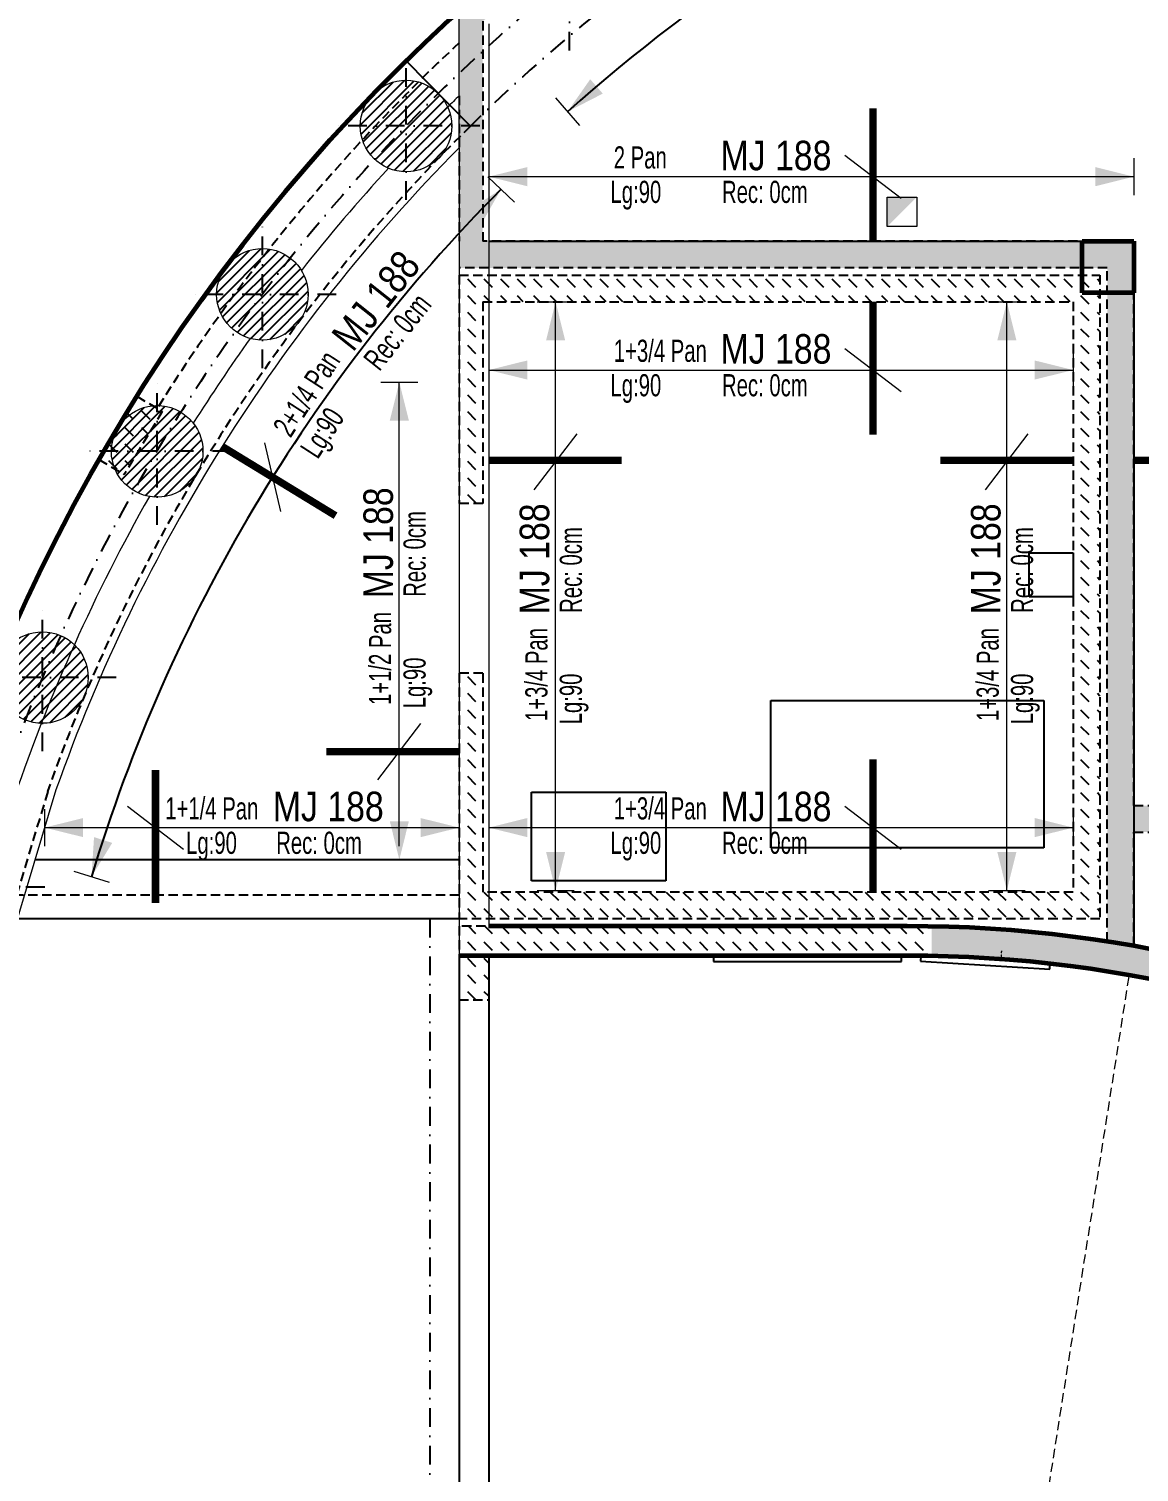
# Model space of a CAD drawing. Header units: millimetres. Extents: x 18070 to 23320, y -49066 to -44866.
# Drawn here: x 18824 to 19576, y -46468 to -45490 of the extents above; entities that cross this region are included whole.
import ezdxf

# ---------------------------------------------------------------- set-up
doc = ezdxf.new("R2010")
doc.units = ezdxf.units.MM
for name, pattern in [('CACHE', [9.524999999999999, 6.35, -3.175]), ('CACHEX2', [19.049999999999997, 12.7, -6.35]), ('TIRETPTX2', [50.8, 25.4, -12.7, 0, -12.7]), ('VW-01', [0.41656, 0.20828, -0.20828])]:
    doc.linetypes.add(name, pattern=pattern)
for name, color, linetype in [('01_ARMA_INF', 50, 'Continuous'), ('01_linteaux', 2, 'Continuous'), ('01_murs_sup', 2, 'CACHEX2'), ('01_poch_murs', 253, 'Continuous'), ('01_texte', 230, 'Continuous')]:
    doc.layers.add(name, color=color, linetype=linetype)
for name, color, linetype, lineweight in [('01_murs_coup', 5, 'Continuous', 60), ('01_PIEUX', 5, 'Continuous', 60), ('01_résv', 32, 'Continuous', 9), ('B Général', 7, 'Continuous', 5)]:
    doc.layers.add(name, color=color, linetype=linetype, lineweight=lineweight)
doc.styles.add('PATIO', font='ARIALN.TTF')
pattern_1 = [(135, (18924.73491494243, -36482.91934274104), (-11.22532015133644, 8.881784197001252e-16), [7.9375, -7.9375])]

msp = doc.modelspace()

# ---------------------------------------------------------------- hatches: boundary and pattern name
at = {"layer": '01_linteaux', "ltscale": 0.5}
h = msp.add_hatch(dxfattribs=at)
h.set_pattern_fill('DASH', color=256, scale=2.5, angle=135)
h.set_pattern_definition(pattern_1)
h.paths.add_polyline_path([(20485.5342813423, -45155.18701658654), (20093.45539899807, -45155.18701658654), (20028.39875251011, -45155.18701658654), (19909.01465041907, -45155.18643605751), (19909.01465041907, -45171.18643605751), (20028.39875251011, -45171.18701658654), (20093.45539899807, -45171.18701658654), (20469.5342813423, -45171.18701658654), (20469.5342813423, -45214.78487494629), (20485.5342813423, -45214.78487494629)])
edge = h.paths.add_edge_path()
edge.add_line((19909.01465041907, -45171.19132989904), (19909.01465041907, -45155.18154221596))
edge.add_arc((19952.25211108842, -46399.15639228192), 1244.726036363729, 91.99065690945935, 105.4374049301707)
edge.add_line((19620.92413838426, -45199.33778928166), (19625.80318137161, -45214.58948040025))
edge.add_arc((19952.25211108841, -46399.15639228194), 1228.726036363746, 100.96876842156871, 105.4074106085811, ccw=False)
edge.add_line((19718.45763075048, -45192.87789483549), (19718.45763075048, -45636.84893936849))
edge.add_line((19718.45763075048, -45636.84893936849), (19736.45763075048, -45636.84893936849))
edge.add_line((19736.45763075048, -45636.84893936849), (19736.45763075048, -45189.52817886517))
edge.add_arc((19952.25211108843, -46399.15639228193), 1228.726036363744, 92.01658912154511, 100.11500619332628, ccw=False)
edge = h.paths.add_edge_path()
edge.add_line((19531.18038225383, -45244.83136369839), (19525.67625191324, -45229.80788051534))
edge.add_arc((19952.25211108848, -46399.15639228192), 1244.726036363746, 110.0418623549682, 114.5318347731398)
edge.add_line((19435.44338836335, -45266.79088162865), (19435.44338836335, -45284.40242097103))
edge.add_arc((19952.25211108843, -46399.15639228193), 1228.726036363745, 110.0408287200942, 114.8728105389151, ccw=False)
edge = h.paths.add_edge_path()
edge.add_line((19435.44338836335, -45284.40242097103), (19435.44338836335, -45266.79088162865))
edge.add_arc((19952.25211108843, -46399.15639228193), 1244.726036363738, 114.5318347731374, 132.2435410596627)
edge.add_line((19115.44351090012, -45477.69327731059), (19115.44351090012, -45651.84778751363))
edge.add_line((19115.44351090012, -45651.84778751363), (19435.44338836335, -45651.84778751363))
edge.add_line((19435.44338836335, -45651.84778751363), (19435.44338836335, -45633.84778751363))
edge.add_line((19435.44338836335, -45633.84778751363), (19131.44351090012, -45633.84778751363))
edge.add_line((19131.44351090012, -45633.84778751363), (19131.44351090012, -45484.80366259001))
edge.add_arc((19952.25211108843, -46399.15639228193), 1228.726036363742, 114.87281053891479, 131.9141195546824, ccw=False)
edge = h.paths.add_edge_path()
edge.add_line((19572.49192625213, -45633.84778751363), (19435.44338836335, -45633.84778751363))
edge.add_line((19435.44338836335, -45633.84778751363), (19435.44338836335, -45651.84778751363))
edge.add_line((19435.44338836335, -45651.84778751363), (19554.49192641156, -45651.84778751363))
edge.add_line((19554.49192641156, -45651.84778751363), (19554.49192641156, -46108.2813889004))
edge.add_arc((19418.95982683923, -46983.34305218502), 885.4952651284777, 80.01527817756141, 81.19581832157007, ccw=False)
edge.add_line((19572.49192641156, -46111.25947880122), (19572.49192641156, -46034.12502907624))
edge.add_line((19572.49192641156, -46034.12502907624), (19926.45763071052, -46034.12502907624))
edge.add_line((19926.45763071052, -46034.12502907624), (19926.45763071052, -46257.70688740903))
edge.add_arc((19418.95982683929, -46983.34305218502), 885.4952651284707, 55.03170159053012, 88.93337311105837)
edge.add_line((19435.44338836335, -46098.00122172381), (19435.44338836335, -46118.00476795205))
edge.add_arc((19418.9598268393, -46983.34305218502), 865.4952651284641, -2.2737367544323206e-13, 88.90872238282162, ccw=False)
edge.add_line((20284.45509196776, -46983.34305218502), (20284.45509196776, -46984.53463585521))
edge.add_line((20284.45509196776, -46984.53463585522), (20304.45429022871, -46984.53463585522))
edge.add_arc((19418.95982683931, -46983.34305218502), 885.495265128459, 359.9228988132044, 397.7134231330929)
edge.add_line((20119.4576372413, -46441.67462760507), (20119.45764074513, -46129.17377057226))
edge.add_line((20119.45764074513, -46129.17377057226), (20284.45763425432, -46129.17377057226))
edge.add_line((20284.45763425432, -46129.17377057226), (20284.45763075049, -46329.17377046958))
edge.add_line((20284.45763075049, -46329.17377046958), (20304.45763075049, -46329.17377046958))
edge.add_line((20304.45763075049, -46329.17377046958), (20304.45763075049, -46108.57192010213))
edge.add_line((20304.45763075049, -46108.57192010213), (20284.45763075049, -46108.57192010213))
edge.add_line((20284.45763075049, -46108.57192010213), (20284.45763075049, -46113.17377057226))
edge.add_line((20284.45763075049, -46113.17377057225), (19944.45763071052, -46113.17377057225))
edge.add_line((19944.45763071052, -46113.17377057225), (19944.45763071053, -45843.17893171888))
edge.add_line((19944.45763071053, -45843.17893171888), (19926.45763071053, -45832.78662687347))
edge.add_line((19926.45763071053, -45832.78662687347), (19926.45763071053, -46016.12502892467))
edge.add_line((19926.45763071053, -46016.12502892467), (19572.49192625213, -46016.12502892467))
edge.add_line((19572.49192625213, -46016.12502892467), (19572.49192625213, -45633.84778751362))
edge = h.paths.add_edge_path(flags=16)
edge.add_line((19944.45763420096, -46130.17377057226), (20017.20763391185, -46130.17377057226))
edge.add_line((20017.20763391185, -46130.17377057226), (20017.20763042141, -46309.17375906421))
edge.add_line((20017.20763042141, -46309.17375906422), (19993.06576547599, -46309.17375906422))
edge.add_arc((19418.9598268393, -46983.34305218508), 885.4952651285021, 49.58310368497842, 53.59773383139115)
edge.add_line((19944.45763071052, -46270.63418968124), (19944.45763420096, -46130.17377057227))
h.paths.add_polyline_path([(19949.99291063444, -46138.17377053527), (20002.95763423821, -46138.17377053527), (19961.68767734763, -46154.78484947961), (19949.99290771417, -46265.97660699657)], flags=0)
h.paths.add_polyline_path([(20035.20763038148, -46130.17377057226), (20099.45763720137, -46130.17377057226), (20099.4576372413, -46309.17375906422), (20035.20763074089, -46309.17375906422), (20035.20763042141, -46309.17375906422)], flags=16)
h.paths.add_polyline_path([(20040.20763050128, -46138.17377053527), (20093.17235410505, -46138.17377053527), (20051.90239721446, -46154.78484947961), (20040.20762769096, -46297.94005136532)], flags=0)
edge = h.paths.add_edge_path(flags=16)
edge.add_line((20015.75493447906, -46329.17375906422), (20099.4576372413, -46329.17375906422))
edge.add_line((20099.4576372413, -46329.17375906422), (20099.4576372413, -46416.75272875635))
edge.add_arc((19418.95982683933, -46983.34305218498), 885.4952651284129, 39.78115545620441, 47.62597131947567)
at = {"layer": '01_murs_sup', "ltscale": 0.5}
h = msp.add_hatch(dxfattribs=at)
h.set_pattern_fill('DASH', color=256, scale=2.5, angle=135)
h.set_pattern_definition(pattern_1)
h.paths.add_polyline_path([(19435.44338836335, -45656.84778701984), (19115.44351090379, -45656.84778701984), (19115.44351090379, -45811.55381246193), (19131.44351090379, -45811.55381246193), (19131.44351090379, -45674.84778701984), (19435.44338836335, -45674.84778701984)])
h.paths.add_polyline_path([(19549.4435101471, -45656.84778701984), (19435.44338836335, -45656.84778701984), (19435.44338836335, -45674.84778701984), (19531.4435101471, -45674.84778701984), (19531.4435101471, -46074.84778722383), (19435.44338836335, -46074.84778722383), (19435.44338836335, -46092.84778722383), (19549.4435101471, -46092.84778722383)])
h.paths.add_polyline_path([(19435.44338836335, -46074.84778722383), (19131.44351090379, -46074.84778722383), (19131.44351090379, -45926.55381246193), (19115.44351090379, -45926.55381246193), (19115.44351090379, -46092.84778722383), (19435.44338836335, -46092.84778722383)])
h.paths.add_polyline_path([(19435.44338836335, -46098.00122172381, 0.004654071378129721), (19418.95982683931, -46097.84778705655), (19115.44351090379, -46097.84778705655), (19115.44351090379, -46147.84305237795), (19135.44351090379, -46147.84305237795), (19135.44351090379, -46117.84778705655), (19418.9598268393, -46117.84778705655, -0.004761632854848573), (19435.44338836335, -46118.00476795205)])
h = msp.add_hatch(dxfattribs=at)
h.set_pattern_fill('DASH', color=256, scale=2.5, angle=135)
h.set_pattern_definition([(135, (-3376.1734109852, -36504.9155691683), (-11.22532015133644, 8.881784197001252e-16), [7.9375, -7.9375])])
h.paths.add_polyline_path([(18897.15080258794, -45738.79441237367, 7.789814527231947e-05), (18896.94509213398, -45739.12321141832), (18886.87832207954, -45755.88269390391), (18910.20893561076, -45755.88269390391), (18914.28962226685, -45749.08903554358)])
h.paths.add_polyline_path([(18899.58455150786, -45755.88269390391), (18886.87832207954, -45755.88269390391), (18873.87372513012, -45777.53316507065, 0.0003011553045554507), (18873.12569580549, -45778.83267353041, -0.2613924196943135), (18899.58455150786, -45763.98596901217)])
h.paths.add_polyline_path([(18910.20893561076, -45755.88269390391), (18899.58455150786, -45755.88269390391), (18899.58455150786, -45763.98596901217, -0.04433632417179281), (18905.0499409592, -45764.47155408832)])
h.paths.add_polyline_path([(18899.58455150786, -45763.98596901217, 0.2613924196927908), (18873.12569580558, -45778.83267353025, 0.0001685235569896245), (18872.70778917864, -45779.5602586587), (18890.01884517712, -45789.49580567416), (18899.58455150786, -45773.57051018758)])
h.paths.add_polyline_path([(18872.70778917864, -45779.5602586587, 0.0001686728783970372), (18872.29000347086, -45780.28877038605, 0.01316768231005986), (18871.55414107004, -45781.74602601051), (18888.54400048712, -45791.95117453799), (18890.01884517712, -45789.49580567416)])
at = {"layer": '01_poch_murs', "ltscale": 0.5}
h = msp.add_hatch(dxfattribs=at)
h.set_pattern_fill('ANSI31', color=256, scale=1.5)
h.set_pattern_definition([(45, (870.7629265024261, -36852.46916211549), (-3.367596045400932, 3.367596045400933), [])])
h.paths.add_polyline_path([(19079.45525874287, -45524.73683720691, 0.4142135623730951), (19048.45525874287, -45555.73683720691), (19079.45525874287, -45555.73683720691)])
h.paths.add_polyline_path([(19079.45525874287, -45555.73683720691), (19048.45525874287, -45555.73683720691, 0.4142135623730951), (19079.45525874287, -45586.73683720691)])
h.paths.add_polyline_path([(19079.45525874287, -45524.73683720691), (19079.45525874287, -45555.73683720691), (19110.45525874287, -45555.73683720691, 0.4142135623730951)])
h.paths.add_polyline_path([(19110.45525874287, -45555.73683720691), (19079.45525874287, -45555.73683720691), (19079.45525874287, -45586.73683720691, 0.4142135623730951)])
h = msp.add_hatch(dxfattribs=at)
h.set_pattern_fill('ANSI31', color=256, scale=1.5)
h.set_pattern_definition([(45, (773.4240475372026, -36966.52765833053), (-3.367596045400932, 3.367596045400933), [])])
h.paths.add_polyline_path([(18982.11637977765, -45638.79533342195, 0.4142135623730951), (18951.11637977765, -45669.79533342195), (18982.11637977765, -45669.79533342195)])
h.paths.add_polyline_path([(18982.11637977765, -45669.79533342195), (18951.11637977765, -45669.79533342195, 0.4142135623730951), (18982.11637977765, -45700.79533342195)])
h.paths.add_polyline_path([(18982.11637977765, -45638.79533342195), (18982.11637977765, -45669.79533342195), (19013.11637977765, -45669.79533342195, 0.4142135623730951)])
h.paths.add_polyline_path([(19013.11637977765, -45669.79533342195), (18982.11637977765, -45669.79533342195), (18982.11637977765, -45700.79533342195, 0.4142135623730951)])
h = msp.add_hatch(dxfattribs=at)
h.set_pattern_fill('ANSI31', color=256, scale=1.5)
h.set_pattern_definition([(45, (702.1538104882566, -37072.89329474808), (-3.367596045400932, 3.367596045400933), [])])
h.paths.add_polyline_path([(18910.8461427287, -45745.16096983949, 0.4142135623730951), (18879.8461427287, -45776.16096983949), (18910.8461427287, -45776.16096983949)])
h.paths.add_polyline_path([(18910.8461427287, -45776.16096983949), (18879.8461427287, -45776.16096983949, 0.4142135623730951), (18910.8461427287, -45807.16096983949)])
h.paths.add_polyline_path([(18910.8461427287, -45745.16096983949), (18910.8461427287, -45776.16096983949), (18941.8461427287, -45776.16096983949, 0.4142135623730951)])
h.paths.add_polyline_path([(18941.8461427287, -45776.16096983949), (18910.8461427287, -45776.16096983949), (18910.8461427287, -45807.16096983949, 0.4142135623730951)])
h = msp.add_hatch(dxfattribs=at)
h.set_pattern_fill('ANSI31', color=256, scale=1.5)
h.set_pattern_definition([(45, (624.4271138458716, -37226.13030111633), (-3.367596045400932, 3.367596045400933), [])])
h.paths.add_polyline_path([(18833.11944608632, -45898.39797620774, 0.4142135623730951), (18802.11944608632, -45929.39797620774), (18833.11944608632, -45929.39797620774)])
h.paths.add_polyline_path([(18833.11944608632, -45929.39797620774), (18802.11944608632, -45929.39797620774, 0.4142135623730951), (18833.11944608632, -45960.39797620774)])
h.paths.add_polyline_path([(18833.11944608632, -45898.39797620774), (18833.11944608632, -45929.39797620774), (18864.11944608632, -45929.39797620774, 0.4142135623730951)])
h.paths.add_polyline_path([(18864.11944608632, -45929.39797620774), (18833.11944608632, -45929.39797620774), (18833.11944608632, -45960.39797620774, 0.4142135623730951)])
h = msp.add_hatch(dxfattribs=at)
h.set_pattern_fill('ANSI32', color=256, scale=5)
h.set_pattern_definition([(45, (1435.878670293263, -25191.07504808572), (-33.67596045400933, 33.67596045400933), []), (45, (1458.329320293262, -25191.07504808572), (-33.67596045400933, 33.67596045400933), [])])
h.paths.add_polyline_path([(19926.45763060257, -46016.12502892467), (19746.39257999668, -46016.12502892467), (19746.39257999668, -46034.12502907624), (19926.45763060257, -46034.12502907624)])
h.paths.add_polyline_path([(19746.39257999668, -46016.12502892467), (19572.49192641156, -46016.12502892467), (19572.49192641156, -46034.12502907624), (19746.39257999668, -46034.12502907624)])

# ---------------------------------------------------------------- linework, layer by layer
at = {"layer": '01_ARMA_INF', "linetype": 'CACHE', "lineweight": 0, "ltscale": 4, "flags": 128}
for points, const_width in [([(19395.820640733, -45543.84778751363), (19395.820640733, -45633.84778751363)], 5), ([(19395.820640733, -45674.84778701984), (19395.820640733, -45764.84778701984)], 5), ([(18954.86103771183, -45772.85801013668), (19031.67824096011, -45819.75275701853)], 4.999999999999999), ([(19135.44351090378, -45782.22790783513), (19225.44351090378, -45782.22790783513)], 5), ([(19441.4435101471, -45782.22790783513), (19531.4435101471, -45782.22790783513)], 5), ([(19572.49192641156, -45782.22790783513), (19662.49192641156, -45782.22790783513)], 5), ([(19025.44351090378, -45979.5977092355), (19115.44351090378, -45979.5977092355)], 5), ([(19395.820640733, -45984.84778722383), (19395.820640733, -46074.84778722383)], 5), ([(18909.70555206321, -45992.1044326393), (18909.70555206321, -46082.1044326393)], 5)]:
    msp.add_lwpolyline(points, dxfattribs=dict(at, const_width=const_width))
at = {"layer": '01_linteaux', "linetype": 'TIRETPTX2', "ltscale": 0.5}
for p, q in [((19190.11551823496, -45504.55133979653), (19190.11551823496, -45404.55133979653)), ((19079.45525874287, -45605.73683720691), (19079.45525874287, -45505.73683720691)), ((19129.45525874287, -45555.73683720691), (19029.45525874287, -45555.73683720691)), ((18982.11637977765, -45719.79533342195), (18982.11637977765, -45619.79533342195)), ((19032.11637977765, -45669.79533342195), (18932.11637977765, -45669.79533342195)), ((18910.91137098057, -45826.05193357958), (18910.91137098057, -45726.05193357958)), ((18960.91137098057, -45776.05193357958), (18860.91137098057, -45776.05193357958)), ((18833.11944608632, -45979.39797620774), (18833.11944608632, -45879.39797620774)), ((18883.11944608632, -45929.39797620774), (18783.11944608632, -45929.39797620774)), ((18834.65989827611, -46071.35877009651), (18734.65989827611, -46071.35877009651)), ((19095.44351090379, -46092.84778722383), (19095.44351090379, -46644.53463585519))]:
    msp.add_line(p, q, dxfattribs=at)
at = {"layer": '01_linteaux', "ltscale": 0.5}
for p, q in [((19123.01495365794, -45555.82572532541), (19079.54528935703, -45511.61726136697)), ((19135.44351090378, -45633.84778751363), (19537.49192641156, -45633.84778751363)), ((19572.49192641156, -45633.84778751363), (19572.49192641156, -46111.25947880122)), ((19115.44351090378, -46052.84778722383), (18828.04498045472, -46052.84778722383)), ((19115.44351090378, -46092.84778722383), (18816.02942340408, -46092.84778722383)), ((19115.44351090379, -46117.84778705655), (19115.44351090379, -46597.84305237795)), ((19135.44351090379, -46117.84778705655), (19135.44351090379, -46597.84305237795))]:
    msp.add_line(p, q, dxfattribs=at)
at = {"layer": '01_linteaux', "linetype": 'Continuous', "ltscale": 0.5}
for p, q in [((19501.44350991045, -45844.81475424876), (19531.44350991042, -45844.81475424876)), ((19501.44350991045, -45874.81475424876), (19501.44350991045, -45844.81475424876)), ((19531.44350991042, -45844.81475424876), (19531.44350991042, -45874.81475424876)), ((19531.44350991042, -45874.81475424876), (19501.44350991045, -45874.81475424876)), ((19326.44350972279, -45944.84778701903), (19511.44350972279, -45944.84778701903)), ((19326.44350972279, -46044.6692779955), (19326.44350972279, -45944.84778701903)), ((19511.44350972279, -45944.84778701903), (19511.44350972279, -46044.6692779955)), ((19164.44350976744, -46007.0383098305), (19255.44350976742, -46007.0383098305)), ((19164.44350976744, -46067.03830983058), (19164.44350976744, -46007.0383098305)), ((19255.44350976742, -46007.0383098305), (19255.44350976742, -46067.03830983058)), ((19511.44350972279, -46044.6692779955), (19326.44350972279, -46044.6692779955)), ((19255.44350976742, -46067.03830983058), (19164.44350976744, -46067.03830983058)), ((19287.71911011467, -46117.84778705655), (19287.71911011467, -46121.67542837156)), ((19287.71911011467, -46121.67542837156), (19415.03257205578, -46121.67542837156)), ((19415.03257205578, -46121.67542837156), (19415.03257205578, -46117.84778705656)), ((19428.22603399941, -46117.89739163512), (19427.95128827653, -46121.50883482363)), ((19427.95128827653, -46121.50883482363), (19515.49453939625, -46127.06431857165)), ((19515.49453939625, -46127.06431857165), (19515.65562370541, -46123.26632489366))]:
    msp.add_line(p, q, dxfattribs=at)
at = {"layer": '01_linteaux', "linetype": 'CACHEX2', "ltscale": 0.5}
msp.add_line((18836.73148093381, -46006.55043191055), (18555.65925191822, -46942.24480822924), dxfattribs=at)
at = {"layer": '01_linteaux', "linetype": 'TIRETPTX2', "ltscale": 0.5}
for centre, radius, start, end in [((19952.25211108842, -46399.15639228193), 1213.726036363743, 91.99092271833618, 160.6105502052512), ((19952.25211108842, -46399.15639228192), 1182.726036363732, 92.03456489649943, 134.5172216684885)]:
    msp.add_arc(centre, radius, start, end, dxfattribs=at)
at = {"layer": '01_linteaux', "ltscale": 0.5}
msp.add_arc((19952.25211108842, -46399.15639228193), 1244.726036363743, 132.2435410597588, 160.8028081149511, dxfattribs=at)
at = {"layer": '01_linteaux', "linetype": 'CACHEX2', "ltscale": 0.5}
msp.add_arc((19952.25211108842, -46399.15639228193), 1182.726036363743, 134.5172216684885, 160.6105502052512, dxfattribs=at)
at = {"layer": '01_murs_coup', "linetype": 'Continuous', "lineweight": 5, "ltscale": 0.5}
for p, q in [((19115.44351090012, -45570.42846142648), (19115.44351090012, -45477.70825627371)), ((19135.44351090378, -45486.4820115383), (19135.44351090378, -46097.84778705655)), ((19115.44351090378, -45570.42846142279), (19115.44351090378, -46117.84778705655)), ((18842.28751576752, -46005.43413756027), (18560.67704991476, -46942.92031374274)), ((19430.66800393498, -46097.84778705655), (19135.44351090378, -46097.84778705655)), ((19418.95982683929, -46097.84778705655), (19135.44351090378, -46097.84778705655)), ((19430.66800393498, -46117.84778705655), (19115.44351090378, -46117.84778705655)), ((19418.9598268393, -46117.84778705655), (19115.44351090378, -46117.84778705655))]:
    msp.add_line(p, q, dxfattribs=at)
at = {"layer": '01_murs_coup', "ltscale": 0.5}
for p, q in [((19537.37133047729, -45633.84778733269), (19572.37133047729, -45633.84778733269)), ((19537.37133047729, -45668.84778733269), (19537.37133047729, -45633.84778733269)), ((19572.37133047729, -45633.84778733269), (19572.37133047729, -45668.84778733269)), ((19572.37133047729, -45668.84778733269), (19537.37133047729, -45668.84778733269)), ((19418.83923090503, -46097.84778705657), (19135.32291496952, -46097.84778705657)), ((19418.83923090503, -46117.84778705657), (19115.32291496952, -46117.84778705657))]:
    msp.add_line(p, q, dxfattribs=at)
at = {"layer": '01_murs_coup', "linetype": 'Continuous', "lineweight": 5, "ltscale": 0.5, "flags": 128}
msp.add_lwpolyline([(19537.49192641156, -45633.84778733269), (19572.49192641156, -45633.84778733269), (19572.49192641156, -45668.84778733269), (19537.49192641156, -45668.84778733269)], close=True, dxfattribs=at)
at = {"layer": '01_murs_coup', "ltscale": 0.5}
for centre, radius, start, end in [((19952.24285755075, -46399.31424760137), 1244.8834748601, 91.99024448948951, 160.605398252525), ((19418.83923090503, -46983.34305218502), 885.4952651284653, 32.5301571263323, 90), ((19418.83923090503, -46983.34305218504), 865.4952651284699, 31.96305782135872, 90)]:
    msp.add_arc(centre, radius, start, end, dxfattribs=at)
at = {"layer": '01_murs_coup', "linetype": 'Continuous', "lineweight": 5, "ltscale": 0.5}
for centre, radius, start, end in [((19952.25211108842, -46399.15639228193), 1202.726036363743, 134.0878059297975, 134.6062133279651), ((19952.25211108842, -46399.15639228193), 1177.726036363743, 135.2779792616123, 160.4695873568613), ((19952.25211108842, -46399.15639228193), 1202.726036363743, 137.3551136610583, 141.6892133280677), ((19952.25211108842, -46399.15639228193), 1202.726036363743, 144.4381136610228, 147.7329733296081), ((19952.25211108842, -46399.15639228193), 1202.726036363743, 150.4891622564316, 155.8552133278512), ((19952.25211108842, -46399.15639228193), 1202.726036363743, 155.8552133278512, 160.7596099106696), ((19418.95982683929, -46983.34305218502), 885.495265128472, 55.03170159924833, 90), ((19418.9598268393, -46983.34305218502), 865.4952651284673, 31.96305782135872, 90), ((19418.95982683929, -46983.34305218502), 865.4952651284699, 31.96305782135872, 89.23381750502224)]:
    msp.add_arc(centre, radius, start, end, dxfattribs=at)
at = {"layer": '01_murs_sup', "ltscale": 0.5}
for p, q in [((19131.44351090012, -45484.80366259001), (19131.44351090012, -45633.84778751363)), ((19115.44351090012, -45535.26908180786), (19115.44351090012, -45633.84778751363)), ((19572.49192641156, -45633.84778751363), (19131.44351090012, -45633.84778751363)), ((19572.49192625213, -45633.84778732902), (19572.49192625213, -46016.12502892467)), ((19572.49192625213, -45633.84778732902), (19572.49192625213, -46016.12502892467)), ((19572.49192641156, -46016.12502907624), (19572.49192641156, -45633.84778751363)), ((19572.49192641156, -46016.12502907624), (19572.49192641156, -45633.84778751363)), ((19554.49192641156, -45651.84778751363), (19115.44351090012, -45651.84778751363)), ((19554.49192641156, -45651.84778751363), (19115.44351090012, -45651.84778751363)), ((19554.49192641156, -46108.19245822601), (19554.49192641156, -45651.84778751363)), ((19554.49192641156, -46108.19245822601), (19554.49192641156, -45651.84778751363)), ((19115.44351090379, -45656.84778701984), (19549.4435101471, -45656.84778701984)), ((19115.44351090379, -45656.84778701984), (19549.4435101471, -45656.84778701984)), ((19115.44351090379, -45656.84778701984), (19115.44351090379, -45811.55381246193)), ((19549.4435101471, -45656.84778701984), (19549.4435101471, -46092.84778722383)), ((19549.4435101471, -45656.84778701984), (19549.4435101471, -46092.84778722383)), ((19131.44351090379, -45674.84778701984), (19531.4435101471, -45674.84778701984)), ((19131.44351090379, -45674.84778701984), (19531.4435101471, -45674.84778701984)), ((19131.44351090379, -45674.84778701984), (19131.44351090379, -45811.55381246193)), ((19531.4435101471, -45674.84778701984), (19531.4435101471, -46074.84778722383)), ((19531.4435101471, -45674.84778701984), (19531.4435101471, -46074.84778722383)), ((18897.14476666909, -45738.7907868317), (18871.39914488936, -45781.65292582609)), ((18897.14476666909, -45738.7907868317), (18914.28962226685, -45749.08903554358)), ((18914.28962226685, -45749.08903554358), (18888.54400048712, -45791.95117453799)), ((18871.39914488936, -45781.65292582609), (18888.54400048712, -45791.95117453799)), ((19131.44351090379, -45811.55381246193), (19115.44351090379, -45811.55381246193)), ((19131.44351090379, -45926.55381246193), (19115.44351090379, -45926.55381246193)), ((19115.44351090379, -45926.55381246193), (19115.44351090379, -46092.84778722383)), ((19131.44351090379, -45926.55381246193), (19131.44351090379, -46074.84778722383)), ((19572.49192625213, -46016.12502892467), (19926.45763071053, -46016.12502892467)), ((19572.49192641156, -46034.12502907624), (19926.45763071052, -46034.12502907624)), ((19572.49192641156, -46034.12502907624), (19926.45763071052, -46034.12502907624)), ((19572.49192641156, -46111.25947880122), (19572.49192641156, -46034.12502907624)), ((19572.49192641156, -46111.25947880122), (19572.49192641156, -46034.12502907624)), ((19115.44351090378, -46076.84778722383), (18771.58183304937, -46076.84778722383)), ((19531.4435101471, -46074.84778722383), (19131.44351090379, -46074.84778722383)), ((19549.4435101471, -46092.84778722383), (19115.44351090379, -46092.84778722383)), ((19549.4435101471, -46092.84778722383), (19115.44351090379, -46092.84778722383)), ((19418.9598268393, -46097.84778705655), (19115.44351090379, -46097.84778705655)), ((19115.44351090379, -46097.84778705655), (19115.44351090379, -46147.84305237795)), ((19418.9598268393, -46117.84778705655), (19135.44351090379, -46117.84778705655)), ((19135.44351090379, -46117.84778705655), (19135.44351090379, -46147.84305237795)), ((19135.44351090379, -46117.84778705655), (19135.44351090379, -46147.84305237795)), ((19115.44351090379, -46147.84305237795), (19135.44351090379, -46147.84305237795))]:
    msp.add_line(p, q, dxfattribs=at)
for centre, radius, start, end in [((19952.25211108842, -46399.15639228193), 1228.726036363743, 132.9247761171835, 147.9448990664584), ((19418.9598268393, -46983.34305218502), 885.4952651284706, 55.0317015905487, 90), ((19418.9598268393, -46983.34305218502), 865.4952651284675, 0, 90)]:
    msp.add_arc(centre, radius, start, end, dxfattribs=at)
at = {"layer": '01_PIEUX', "linetype": 'Continuous', "lineweight": 5, "ltscale": 0.5}
for centre in [(19079.45525874287, -45555.73683720691), (18982.11637977765, -45669.79533342195), (18910.8461427287, -45776.16096983949), (18833.11944608632, -45929.39797620774)]:
    msp.add_circle(centre, 31, dxfattribs=at)
at = {"layer": '01_poch_murs', "linetype": 'CACHEX2', "lineweight": 5, "ltscale": 0.5}
msp.add_line((19569.03789552566, -46132.01908321341), (19484.57281995972, -46669.36561477916), dxfattribs=at)
at = {"layer": '01_résv', "ltscale": 0.5}
for p, q in [((19405.46648781341, -45603.871124073), (19425.46648781341, -45603.871124073)), ((19405.46648781341, -45623.871124073), (19405.46648781341, -45603.871124073)), ((19425.46648781341, -45603.871124073), (19425.46648781341, -45623.871124073)), ((19425.46648781341, -45623.871124073), (19405.46648781341, -45623.871124073))]:
    msp.add_line(p, q, dxfattribs=at)
msp.add_solid([(19405.46648781341, -45623.871124073), (19405.46648781341, -45603.871124073), (19425.46648781341, -45603.871124073)], dxfattribs=at)
at = {"layer": '01_texte', "linetype": 'Continuous', "lineweight": 0}
for p, q in [((19180.5806558916, -45536.6987852263), (19196.9974979232, -45555.50030966647)), ((19135.44351090378, -45577.59039713388), (19135.44351090378, -45602.5505658746)), ((19376.78483311803, -45575.56427697526), (19414.85644834797, -45604.57310999566)), ((19572.49192641156, -45577.58860918286), (19572.49192641156, -45602.54877792357)), ((19134.72508949575, -45590.07140465028), (19152.80897323012, -45607.2755661424)), ((19135.44351090378, -45590.06869348545), (19572.49192641156, -45590.06869348546)), ((19168.27186868538, -45674.84778701984), (19193.23203742609, -45674.84778701984)), ((19180.75195298798, -46073.65388853268), (19180.75195298798, -45674.84778701984)), ((19473.9634258445, -45674.84778701984), (19498.92359458521, -45674.84778701984)), ((19486.44351014709, -46073.65388853268), (19486.4435101471, -45674.84778701984)), ((19135.44351090378, -45708.58860862131), (19135.44351090378, -45733.54877736202)), ((19376.78483311803, -45706.56427648147), (19414.85644834797, -45735.57310950187)), ((19531.4435101471, -45708.58860868907), (19531.4435101471, -45733.54877742978)), ((19135.44351090378, -45721.06869299166), (19531.4435101471, -45721.06869299167)), ((19062.40209683841, -45729.23618005974), (19087.36226557913, -45729.23618005974)), ((19074.88218114101, -46043.54877763377), (19074.88218114102, -45729.23617978604)), ((18983.62658436396, -45770.38129430215), (18994.38138423604, -45817.02134746608)), ((19166.24753647778, -45802.25653544543), (19195.25636949818, -45764.18492021548)), ((19471.9390936369, -45802.25653544543), (19500.9479266573, -45764.18492021548)), ((19060.37776463082, -45998.63351685047), (19089.38659765122, -45960.56190162053)), ((18834.58717912489, -46018.5886088253), (18834.58717912489, -46043.54877756601)), ((18890.66974444823, -46016.56427668545), (18928.74135967818, -46045.57310970585)), ((19115.44351063009, -46018.58860889306), (19115.44351063009, -46043.54877763377)), ((19135.44351090378, -46018.5886088253), (19135.44351090378, -46043.54877756601)), ((19376.78483311803, -46016.56427668546), (19414.85644834797, -46045.57310970586)), ((19531.4435101471, -46018.58860889306), (19531.4435101471, -46043.54877763377)), ((18834.58717912489, -46031.06869319565), (19115.44351090379, -46031.06869333117)), ((19135.44351090378, -46031.06869319565), (19531.4435101471, -46031.06869319566)), ((19062.40209677065, -46052.84778722383), (19087.36226551136, -46052.84778722383)), ((18854.45341670578, -46060.59658950973), (18878.25139912547, -46068.12427549658)), ((19168.27186861762, -46073.65388853268), (19193.23203735833, -46073.65388853268)), ((19473.96342577674, -46073.65388853268), (19498.92359451745, -46073.65388853268))]:
    msp.add_line(p, q, dxfattribs=at)
at = {"layer": '01_texte', "ltscale": 200}
for centre, radius, start, end in [((19952.15377132706, -46399.21491372513), 1144.784470923375, 95.49899567595205, 131.8220700957462), ((19935.10871260606, -46385.55694820514), 1115.978154138621, 135.1590010728103, 163.2727438889503)]:
    msp.add_arc(centre, radius, start, end, dxfattribs=at)
at = {"layer": '01_texte', "linetype": 'Continuous', "lineweight": 0}
for points in [[(19188.7890769074, -45546.09954744639), (19204.19676409353, -45524.07008898234), (19208.44562307771, -45528.93612995906)], [(19188.7890769074, -45546.09954744639), (19212.6944820619, -45533.80217093578), (19208.44562307771, -45528.93612995906)], [(19135.44351090378, -45590.06869348545), (19161.53877306361, -45583.60872773828), (19161.53877306361, -45590.06869348545)], [(19572.49192641156, -45590.06869355321), (19546.39666425174, -45583.60872780604), (19546.39666425174, -45590.06869355321)], [(19135.44351090378, -45590.06869348545), (19161.53877306361, -45596.52865923262), (19161.53877306361, -45590.06869348545)], [(19572.49192641156, -45590.06869355321), (19546.39666425174, -45596.52865930038), (19546.39666425174, -45590.06869355321)], [(19143.76703136294, -45598.67348539634), (19121.10018244242, -45613.12712938874), (19125.78049012437, -45617.57975529453)], [(19143.76703136294, -45598.67348539634), (19130.46079780631, -45622.03238120032), (19125.78049012437, -45617.57975529453)], [(19180.75195305574, -45674.84778701984), (19174.29198730857, -45700.94304917967), (19180.75195305574, -45700.94304917967)], [(19180.75195305574, -45674.84778701984), (19187.21191880291, -45700.94304917967), (19180.75195305574, -45700.94304917967)], [(19486.44351021485, -45674.84778701984), (19479.98354446768, -45700.94304917967), (19486.44351021485, -45700.94304917967)], [(19486.44351021485, -45674.84778701984), (19492.90347596202, -45700.94304917967), (19486.44351021485, -45700.94304917967)], [(19135.44351090378, -45721.06869299166), (19161.53877306361, -45714.60872724449), (19161.53877306361, -45721.06869299166)], [(19135.44351090378, -45721.06869299166), (19161.53877306361, -45727.52865873883), (19161.53877306361, -45721.06869299166)], [(19531.4435101471, -45721.06869305942), (19505.34824798727, -45714.60872731225), (19505.34824798727, -45721.06869305942)], [(19531.4435101471, -45721.06869305942), (19505.34824798727, -45727.52865880659), (19505.34824798727, -45721.06869305942)], [(19074.88218120877, -45729.23618005974), (19068.4222154616, -45755.33144221957), (19074.88218120877, -45755.33144221957)], [(19074.88218120877, -45729.23618005974), (19081.34214695594, -45755.33144221957), (19074.88218120877, -45755.33144221957)], [(18834.58717912489, -46031.06869319565), (18860.68244128472, -46024.60872744848), (18860.68244128472, -46031.06869319565)], [(19115.44351063009, -46031.06869326341), (19089.34824847027, -46024.60872751624), (19089.34824847027, -46031.06869326341)], [(19135.44351090378, -46031.06869319565), (19161.53877306361, -46024.60872744848), (19161.53877306361, -46031.06869319565)], [(19531.4435101471, -46031.06869326341), (19505.34824798727, -46024.60872751624), (19505.34824798727, -46031.06869326341)], [(18834.58717912489, -46031.06869319565), (18860.68244128472, -46037.52865894282), (18860.68244128472, -46031.06869319565)], [(19074.88218114101, -46052.84778722383), (19068.42221539384, -46026.752525064), (19074.88218114101, -46026.752525064)], [(19074.88218114101, -46052.84778722383), (19081.34214688818, -46026.752525064), (19074.88218114101, -46026.752525064)], [(19115.44351063009, -46031.06869326341), (19089.34824847027, -46037.52865901058), (19089.34824847027, -46031.06869326341)], [(19135.44351090378, -46031.06869319565), (19161.53877306361, -46037.52865894282), (19161.53877306361, -46031.06869319565)], [(19531.4435101471, -46031.06869326341), (19505.34824798727, -46037.52865901058), (19505.34824798727, -46031.06869326341)], [(18866.35240791563, -46064.36043250316), (18868.06324522784, -46037.53196068056), (18874.22242439366, -46039.4802084723)], [(18866.35240791563, -46064.36043250316), (18880.38160355947, -46041.42845626404), (18874.22242439366, -46039.4802084723)], [(19180.75195298798, -46073.65388853268), (19174.29198724081, -46047.55862637285), (19180.75195298798, -46047.55862637285)], [(19180.75195298798, -46073.65388853268), (19187.21191873515, -46047.55862637285), (19180.75195298798, -46047.55862637285)], [(19486.44351014709, -46073.65388853268), (19479.98354439992, -46047.55862637285), (19486.44351014709, -46047.55862637285)], [(19486.44351014709, -46073.65388853268), (19492.90347589426, -46047.55862637285), (19486.44351014709, -46047.55862637285)]]:
    msp.add_solid(points, dxfattribs=at)
at = {"layer": 'B Général', "color": 8, "linetype": 'VW-01', "lineweight": 5, "ltscale": 0.5, "true_color": 0x808080}
msp.add_line((19482.73201239161, -46114.66480279206), (19482.50400362708, -46118.85900277176), dxfattribs=at)

# ---------------------------------------------------------------- texts
at = {"layer": '01_texte', "ltscale": 5, "style": 'PATIO', "width": 0.8}
for s, p in [('2 Pan', (19220.13632014256, -45584.53268459355)), ('Lg:90', (19217.9320017729, -45607.86751188499)), ('Rec: 0cm', (19293.47096296249, -45607.8674912601)), ('1+3/4 Pan', (19220.13632014256, -45715.53268409976)), ('Lg:90', (19217.9320017729, -45738.8675113912)), ('Rec: 0cm', (19293.47096296249, -45738.86749076631)), ('1+1/4 Pan', (18916.32157129137, -46025.53268430375)), ('1+3/4 Pan', (19220.13632014256, -46025.53268430375)), ('Lg:90', (18930.45293783735, -46048.86751159519)), ('Rec: 0cm', (18991.47129482029, -46048.8674909703)), ('Lg:90', (19217.9320017729, -46048.86751159519)), ('Rec: 0cm', (19293.47096296249, -46048.8674909703))]:
    msp.add_text(s, height=15, dxfattribs=at).set_placement(p)
at = {"layer": '01_texte', "ltscale": 5, "style": 'PATIO'}
for p in [(19292.47251613847, -45585.74005445589), (19292.47251613847, -45716.7400539621), (18989.17635289014, -46026.74005416609), (19292.47251613847, -46026.74005416609)]:
    msp.add_text('MJ 188', height=20, dxfattribs=at).set_placement(p)
for rotation, p in [(51.56505010239539, (19043.42158453874, -45709.53414687445)), (90, (19070.55354211145, -45875.70076594649)), (90, (19176.42331395841, -45886.56885242499)), (90, (19482.11487111753, -45886.56885242499))]:
    msp.add_text('MJ 188', height=20, rotation=rotation, dxfattribs=at).set_placement(p)
at = {"layer": '01_texte', "ltscale": 5, "style": 'PATIO', "width": 0.8}
for s, rotation, p in [('Rec: 0cm', 51.56505010239539, (19061.37498501784, -45722.5070327069)), ('2+1/4 Pan', 57.08751972235632, (19001.16502271366, -45767.56275023327)), ('Lg:90', 57.08751972235632, (19019.55691337882, -45782.09242820483)), ('Rec: 0cm', 90, (19092.68097891565, -45874.70231912248)), ('Rec: 0cm', 90, (19198.55075076262, -45885.57040560097)), ('Rec: 0cm', 90, (19504.24230792174, -45885.57040560097)), ('1+1/2 Pan', 90, (19069.3461722491, -45948.03696194241)), ('1+3/4 Pan', 90, (19175.21594409607, -45958.9050484209)), ('1+3/4 Pan', 90, (19480.90750125519, -45958.9050484209)), ('Lg:90', 90, (19092.68099954055, -45950.24128031208)), ('Lg:90', 90, (19198.55077138752, -45961.10936679057)), ('Lg:90', 90, (19504.24232854663, -45961.10936679057))]:
    msp.add_text(s, height=15, rotation=rotation, dxfattribs=at).set_placement(p)

doc.saveas('drawing.dxf')
